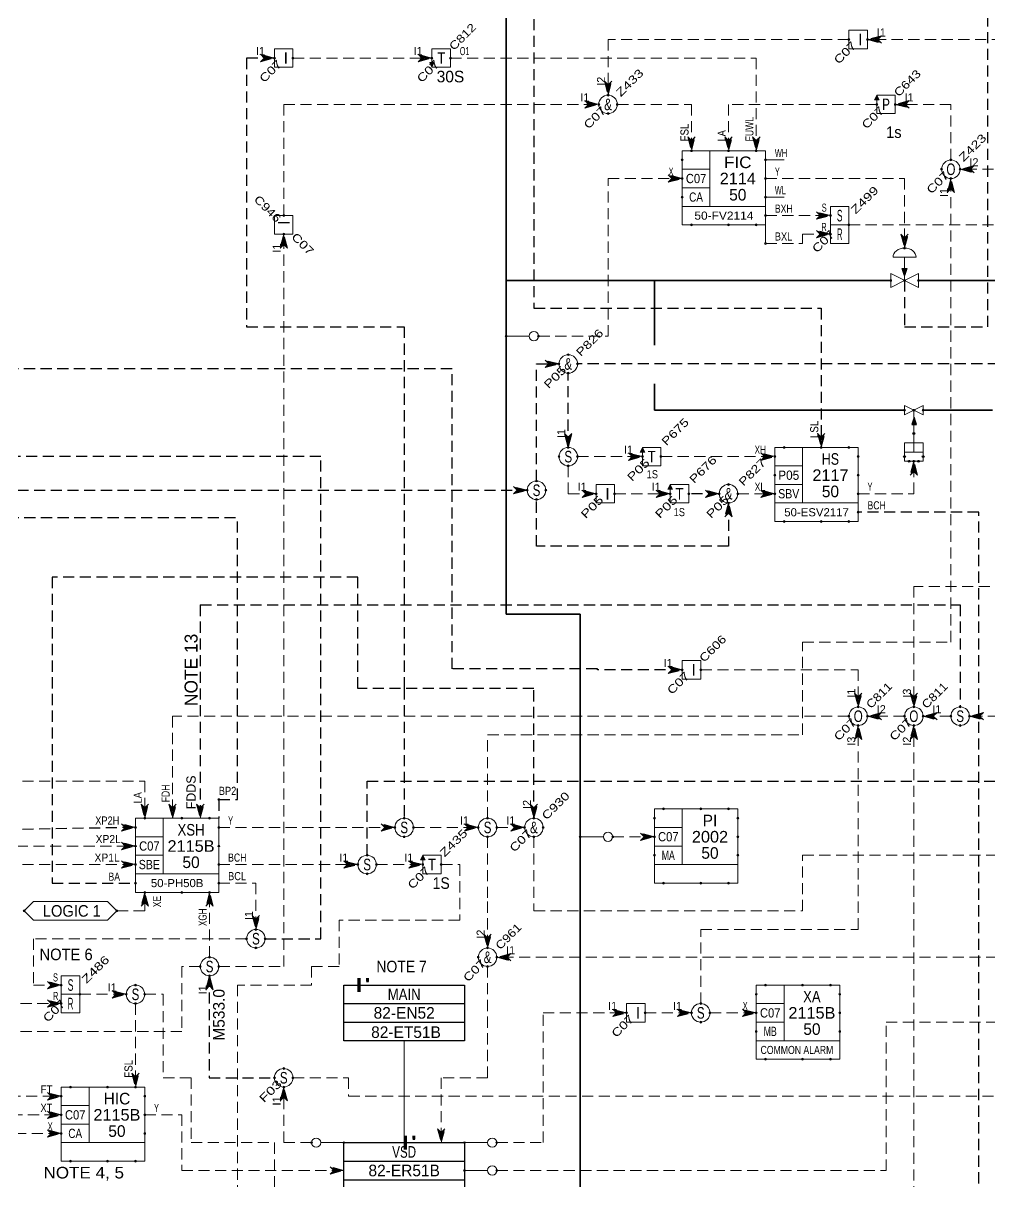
# Model space of a CAD drawing. Header units: millimetres. Extents: x 0 to 841, y 0 to 594.
# Drawn here: x 179.8 to 388.4, y 137.5 to 387.5 of the extents above; entities that cross this region are included whole.
import ezdxf
from ezdxf.enums import TextEntityAlignment as Align

# ---------------------------------------------------------------- set-up
doc = ezdxf.new("R2010")
doc.units = ezdxf.units.MM
doc.header["$LTSCALE"] = 0.8
doc.header["$PDMODE"] = 32
doc.header["$PDSIZE"] = 0.4
doc.linetypes.add('MEDIUM_DASHED', pattern=[4.5, 3, -1.5])
for name, color, linetype, lineweight in [('12', 7, 'Continuous', 13), ('14', 7, 'MEDIUM_DASHED', 25), ('18', 7, 'Continuous', 13), ('34', 7, 'Continuous', 25), ('40', 7, 'Continuous', 13), ('46', 7, 'MEDIUM_DASHED', 13), ('47', 7, 'Continuous', 13), ('48', 7, 'Continuous', 13), ('50', 7, 'Continuous', 25)]:
    doc.layers.add(name, color=color, linetype=linetype, lineweight=lineweight)
doc.layers.add('45', color=7, linetype='Continuous')

msp = doc.modelspace()

# ---------------------------------------------------------------- linework, layer by layer
at = {"layer": '12'}
for p, q in [((254, 180), (252, 180)), ((262, 146), (264, 146))]:
    msp.add_line(p, q, dxfattribs=at)
at = {"layer": '12', "lineweight": 25}
for p, q in [((249, 176), (275, 176)), ((249, 172), (275, 172)), ((249, 142), (275, 142)), ((249, 138), (275, 138))]:
    msp.add_line(p, q, dxfattribs=at)
for points in [[(249, 180), (275, 180), (275, 168), (249, 168)], [(249, 146), (275, 146), (275, 134), (249, 134)]]:
    msp.add_lwpolyline(points, close=True, dxfattribs=at)
at = {"layer": '14'}
for p, q in [((297.415, 296), (297.415, 312)), ((113.7402, 286.7449), (288.5606, 286.7449)), ((330, 286), (323.415, 286)), ((54, 280.8504), (226, 280.8504)), ((386, 282), (360, 282)), ((218, 262), (218, 216)), ((222, 220), (222, 216)), ((203.6, 214), (152.0157, 213.1079))]:
    msp.add_line(p, q, dxfattribs=at)
for points in [[(370, 332), (370, 322), (388, 322), (388, 408), (368, 408), (368, 432)], [(54, 392), (290, 392), (290, 326), (352, 326), (352, 296)], [(234, 380), (228, 380), (228, 322)], [(228, 322), (262, 322), (262, 244)], [(322, 248), (303.6945, 248), (303.6945, 248.2205), (272.3307, 248.2205), (272.3307, 312.9646), (54, 312.9646)], [(290.5606, 288.7449), (290.5606, 314), (295.415, 314)], [(446, 158), (446, 192), (416, 192), (412, 192), (412, 314), (299.415, 314)], [(232, 190), (244, 190), (244, 294), (54, 294)], [(332, 284), (332, 274.6937), (290.5606, 274.6937), (290.5606, 284.7449)], [(160, 100), (160, 38), (314, 38), (314, 76), (386, 76), (386, 282)], [(222, 220), (226, 220), (226, 280.8504)], [(252, 268), (186, 268), (186, 202), (204, 202)], [(290, 216), (290, 244), (252, 244), (252, 268)], [(218, 262), (382, 262), (382, 240)], [(262, 244), (262, 244), (262, 216)], [(254, 208), (254, 224), (410, 224)], [(219.9079, 182.0024), (219.9079, 160), (234, 160)]]:
    msp.add_lwpolyline(points, dxfattribs=at)
at = {"layer": '18'}
msp.add_line((262, 146), (262, 168), dxfattribs=at)
msp.add_line((262, 146), (262, 168), dxfattribs=at)
at = {"layer": '34'}
for points in [[(297.415, 296), (298.215, 299), (297.415, 298.2), (296.615, 299)], [(297.415, 296.4), (298.015, 298.6), (297.415, 298), (296.815, 298.6)], [(297.415, 296.8), (297.815, 298.2), (297.415, 297.8), (297.015, 298.2)], [(297.415, 297.2), (297.615, 297.8), (297.415, 297.6), (297.215, 297.8)], [(220, 182), (219.2, 179), (220, 179.8), (220.8, 179)], [(220, 181.6), (219.4, 179.4), (220, 180), (220.6, 179.4)], [(220, 181.2), (219.6, 179.8), (220, 180.2), (220.4, 179.8)], [(220, 180.8), (219.8, 180.2), (220, 180.4), (220.2, 180.2)]]:
    msp.add_lwpolyline(points, close=True, dxfattribs=at)
at = {"layer": '40', "lineweight": 35}
for p, q in [((284, 320), (284, 404.0795)), ((284, 332), (367, 332)), ((316, 332), (316, 318.0488)), ((373, 332), (404, 332)), ((284, 260), (284, 320)), ((316, 309.7126), (316, 304)), ((316, 304), (370, 304)), ((374, 304), (389, 304)), ((300, 260), (284, 260)), ((300, 100), (300, 260))]:
    msp.add_line(p, q, dxfattribs=at)
at = {"layer": '46', "linetype": 'Continuous'}
for p, q in [((340, 358), (344, 358)), ((340, 350), (344, 350))]:
    msp.add_line(p, q, dxfattribs=at)
at = {"layer": '46'}
for p, q in [((380, 238), (374, 238)), ((412, 238), (384, 238))]:
    msp.add_line(p, q, dxfattribs=at)
for points in [[(358, 384), (306, 384), (306, 372), (306.8, 375), (306, 374.2), (305.2, 375), (306, 372)], [(358, 344), (448, 344), (448, 382), (476, 382), (476, 382), (592, 382), (589, 382.8), (589.8, 382), (589, 381.2), (592, 382)], [(402, 358), (402, 384), (362, 384), (365, 383.2), (364.2, 384), (365, 384.8), (362, 384)], [(238, 380), (268, 380), (265, 380.8), (265.8, 380), (265, 379.2), (268, 380)], [(272, 380), (338, 380), (338, 360), (338.8, 363), (338, 362.2), (337.2, 363), (338, 360)], [(236, 346), (236, 370), (304, 370), (301, 370.8), (301.8, 370), (301, 369.2), (304, 370)], [(308, 370), (324, 370), (324, 360), (324.8, 363), (324, 362.2), (323.2, 363), (324, 360)], [(364, 370), (332, 370), (332, 360), (332.8, 363), (332, 362.2), (331.2, 363), (332, 360)], [(380, 358), (380, 370), (368, 370), (371, 369.2), (370.2, 370), (371, 370.8), (368, 370)], [(400, 356), (382, 356), (385, 355.2), (384.2, 356), (385, 356.8), (382, 356)], [(280, 216), (280, 234), (348, 234), (348, 254), (380, 254), (380, 354), (379.2, 351), (380, 351.8), (380.8, 351), (380, 354)], [(291, 320), (306, 320), (306, 354), (322, 354), (319, 354.8), (319.8, 354), (319, 353.2), (322, 354)], [(340, 354), (370, 354), (370, 339), (370.8, 342), (370, 341.2), (369.2, 342), (370, 339)], [(340, 346), (354, 346), (351, 346.8), (351.8, 346), (351, 345.2), (354, 346)], [(340, 340), (348, 340), (348, 342), (354, 342), (351, 342.8), (351.8, 342), (351, 341.2), (354, 342)], [(222, 184), (236, 184), (236, 342), (235.2, 339), (236, 339.8), (236.8, 339), (236, 342)], [(299.415, 294), (313.415, 294), (310.415, 294.8), (311.215, 294), (310.415, 293.2), (313.415, 294)], [(317.415, 294), (342, 294), (339, 294.8), (339.8, 294), (339, 293.2), (342, 294)], [(360, 286), (372, 286), (372, 293), (371.2, 290), (372, 290.8), (372.8, 290), (372, 293)], [(297.415, 292), (297.415, 286), (303.415, 286), (300.415, 286.8), (301.215, 286), (300.415, 285.2), (303.415, 286)], [(307.415, 286), (319.415, 286), (316.415, 286.8), (317.215, 286), (316.415, 285.2), (319.415, 286)], [(334, 286), (342, 286), (339, 286.8), (339.8, 286), (339, 285.2), (342, 286)], [(410, 266), (372, 266), (372, 240)], [(326, 248), (360, 248), (360, 240), (360.8, 243), (360, 242.2), (359.2, 243), (360, 240)], [(206, 178), (210, 178), (210, 160), (216, 160), (216, 146), (234, 146), (234, 122), (294, 122), (294, 122), (394, 122), (394, 246), (393.2, 243), (394, 243.8), (394.8, 243), (394, 246)], [(358, 238), (212, 238), (212, 216), (212.8, 219), (212, 218.2), (211.2, 219), (212, 216)], [(370, 238), (362, 238), (365, 237.2), (364.2, 238), (365, 238.8), (362, 238)], [(326, 176), (326, 192), (360, 192), (360, 236), (359.2, 233), (360, 233.8), (360.8, 233), (360, 236)], [(337, 91), (372, 91), (372, 236), (371.2, 233), (372, 233.8), (372.8, 233), (372, 236)], [(158, 198), (158, 224), (206, 224), (206, 216), (206.8, 219), (206, 218.2), (205.2, 219), (206, 216)], [(218, 184), (214, 184), (214, 170), (128, 170), (128, 214), (104.6882, 214), (107.6882, 213.2), (106.8882, 214), (107.6882, 214.8), (104.6882, 214)], [(222, 214), (260, 214), (257, 214.8), (257.8, 214), (257, 213.2), (260, 214)], [(264, 214), (278, 214), (275, 214.8), (275.8, 214), (275, 213.2), (278, 214)], [(282, 214), (288, 214), (285, 214.8), (285.8, 214), (285, 213.2), (288, 214)], [(307, 212), (316, 212), (313, 212.8), (313.8, 212), (313, 211.2), (316, 212)], [(156, 164), (164, 164), (164, 210), (204, 210), (201, 210.8), (201.8, 210), (201, 209.2), (204, 210)], [(280, 212), (280, 198), (280, 198), (280, 188), (280.8, 191), (280, 190.2), (279.2, 191), (280, 188)], [(290, 212), (290, 196), (348, 196), (348, 208), (410, 208)], [(270, 206), (274, 206), (274, 194), (248, 194), (248, 184), (242, 184), (242, 180), (226, 180), (226, 130), (176, 130), (176, 124), (148, 124), (148, 176), (168, 176), (165, 176.8), (165.8, 176), (165, 175.2), (168, 176)], [(160, 196), (176, 196), (176, 206), (204, 206), (201, 206.8), (201.8, 206), (201, 205.2), (204, 206)], [(222, 206), (252, 206), (249, 206.8), (249.8, 206), (249, 205.2), (252, 206)], [(256, 206), (266, 206), (263, 206.8), (263.8, 206), (263, 205.2), (266, 206)], [(200, 196), (206, 196), (206, 200), (205.2, 197), (206, 197.8), (206.8, 197), (206, 200)], [(220, 186), (220, 200), (219.2, 197), (220, 197.8), (220.8, 197), (220, 200)], [(222, 202), (230, 202), (230, 192), (230.8, 195), (230, 194.2), (229.2, 195), (230, 192)], [(228, 190), (182, 190), (182, 180), (188, 180), (185, 180.8), (185.8, 180), (185, 179.2), (188, 180)], [(462, 186), (282, 186), (285, 185.2), (284.2, 186), (285, 186.8), (282, 186)], [(280, 184), (280, 160), (270, 160), (270, 146), (270.8, 149), (270, 148.2), (269.2, 149), (270, 146)], [(192, 178), (202, 178), (199, 178.8), (199.8, 178), (199, 177.2), (202, 178)], [(172, 176), (188, 176), (185, 176.8), (185.8, 176), (185, 175.2), (188, 176)], [(204, 176), (204, 158), (204.8, 161), (204, 160.2), (203.2, 161), (204, 158)], [(282, 146), (292, 146), (292, 174), (310, 174), (307, 174.8), (307.8, 174), (307, 173.2), (310, 174)], [(282, 140), (366, 140), (366, 172), (402, 172), (399, 172.8), (399.8, 172), (399, 171.2), (402, 172)], [(314, 174), (324, 174), (321, 174.8), (321.8, 174), (321, 173.2), (324, 174)], [(328, 174), (338, 174), (335, 174.8), (335.8, 174), (335, 173.2), (338, 174)], [(238, 160), (250, 160), (250, 156), (444, 156), (441, 156.8), (441.8, 156), (441, 155.2), (444, 156)], [(242, 146), (236, 146), (236, 158), (235.2, 155), (236, 155.8), (236.8, 155), (236, 158)], [(166, 150), (166, 156), (188, 156)], [(228, 58), (228, 74), (170, 74), (170, 152), (188, 152)], [(206, 152), (214, 152), (214, 140), (249, 140), (246, 140.8), (246.8, 140), (246, 139.2), (249, 140)], [(242, 136), (178, 136), (178, 148), (188, 148), (185, 148.8), (185.8, 148), (185, 147.2), (188, 148)]]:
    msp.add_lwpolyline(points, dxfattribs=at)
for points in [[(362.4, 384), (364.6, 383.4), (364, 384), (364.6, 384.6)], [(362.8, 384), (364.2, 383.6), (363.8, 384), (364.2, 384.4)], [(363.2, 384), (363.8, 383.8), (363.6, 384), (363.8, 384.2)], [(234, 380), (231, 380.8), (231.8, 380), (231, 379.2)], [(233.6, 380), (231.4, 380.6), (232, 380), (231.4, 379.4)], [(233.2, 380), (231.8, 380.4), (232.2, 380), (231.8, 379.6)], [(232.8, 380), (232.2, 380.2), (232.4, 380), (232.2, 379.8)], [(267.6, 380), (265.4, 380.6), (266, 380), (265.4, 379.4)], [(267.2, 380), (265.8, 380.4), (266.2, 380), (265.8, 379.6)], [(266.8, 380), (266.2, 380.2), (266.4, 380), (266.2, 379.8)], [(306, 372.4), (306.6, 374.6), (306, 374), (305.4, 374.6)], [(306, 372.8), (306.4, 374.2), (306, 373.8), (305.6, 374.2)], [(306, 373.2), (306.2, 373.8), (306, 373.6), (305.8, 373.8)], [(303.6, 370), (301.4, 370.6), (302, 370), (301.4, 369.4)], [(303.2, 370), (301.8, 370.4), (302.2, 370), (301.8, 369.6)], [(302.8, 370), (302.2, 370.2), (302.4, 370), (302.2, 369.8)], [(368.4, 370), (370.6, 369.4), (370, 370), (370.6, 370.6)], [(368.8, 370), (370.2, 369.6), (369.8, 370), (370.2, 370.4)], [(369.2, 370), (369.8, 369.8), (369.6, 370), (369.8, 370.2)], [(324, 360.4), (324.6, 362.6), (324, 362), (323.4, 362.6)], [(332, 360.4), (332.6, 362.6), (332, 362), (331.4, 362.6)], [(338, 360.4), (338.6, 362.6), (338, 362), (337.4, 362.6)], [(324, 360.8), (324.4, 362.2), (324, 361.8), (323.6, 362.2)], [(324, 361.2), (324.2, 361.8), (324, 361.6), (323.8, 361.8)], [(332, 360.8), (332.4, 362.2), (332, 361.8), (331.6, 362.2)], [(332, 361.2), (332.2, 361.8), (332, 361.6), (331.8, 361.8)], [(338, 360.8), (338.4, 362.2), (338, 361.8), (337.6, 362.2)], [(338, 361.2), (338.2, 361.8), (338, 361.6), (337.8, 361.8)], [(382.4, 356), (384.6, 355.4), (384, 356), (384.6, 356.6)], [(382.8, 356), (384.2, 355.6), (383.8, 356), (384.2, 356.4)], [(383.2, 356), (383.8, 355.8), (383.6, 356), (383.8, 356.2)], [(321.6, 354), (319.4, 354.6), (320, 354), (319.4, 353.4)], [(321.2, 354), (319.8, 354.4), (320.2, 354), (319.8, 353.6)], [(320.8, 354), (320.2, 354.2), (320.4, 354), (320.2, 353.8)], [(380, 353.6), (379.4, 351.4), (380, 352), (380.6, 351.4)], [(380, 353.2), (379.6, 351.8), (380, 352.2), (380.4, 351.8)], [(380, 352.8), (379.8, 352.2), (380, 352.4), (380.2, 352.2)], [(353.6, 346), (351.4, 346.6), (352, 346), (351.4, 345.4)], [(353.2, 346), (351.8, 346.4), (352.2, 346), (351.8, 345.6)], [(352.8, 346), (352.2, 346.2), (352.4, 346), (352.2, 345.8)], [(353.6, 342), (351.4, 342.6), (352, 342), (351.4, 341.4)], [(236, 341.6), (235.4, 339.4), (236, 340), (236.6, 339.4)], [(236, 341.2), (235.6, 339.8), (236, 340.2), (236.4, 339.8)], [(236, 340.8), (235.8, 340.2), (236, 340.4), (236.2, 340.2)], [(353.2, 342), (351.8, 342.4), (352.2, 342), (351.8, 341.6)], [(352.8, 342), (352.2, 342.2), (352.4, 342), (352.2, 341.8)], [(370, 339.4), (370.6, 341.6), (370, 341), (369.4, 341.6)], [(370, 339.8), (370.4, 341.2), (370, 340.8), (369.6, 341.2)], [(370, 340.2), (370.2, 340.8), (370, 340.6), (369.8, 340.8)], [(295.415, 314), (292.415, 314.8), (293.215, 314), (292.415, 313.2)], [(295.015, 314), (292.815, 314.6), (293.415, 314), (292.815, 313.4)], [(294.615, 314), (293.215, 314.4), (293.615, 314), (293.215, 313.6)], [(294.215, 314), (293.615, 314.2), (293.815, 314), (293.615, 313.8)], [(352, 296), (352.8, 299), (352, 298.2), (351.2, 299)], [(352, 296.4), (352.6, 298.6), (352, 298), (351.4, 298.6)], [(352, 296.8), (352.4, 298.2), (352, 297.8), (351.6, 298.2)], [(352, 297.2), (352.2, 297.8), (352, 297.6), (351.8, 297.8)], [(313.015, 294), (310.815, 294.6), (311.415, 294), (310.815, 293.4)], [(312.615, 294), (311.215, 294.4), (311.615, 294), (311.215, 293.6)], [(312.215, 294), (311.615, 294.2), (311.815, 294), (311.615, 293.8)], [(341.6, 294), (339.4, 294.6), (340, 294), (339.4, 293.4)], [(341.2, 294), (339.8, 294.4), (340.2, 294), (339.8, 293.6)], [(340.8, 294), (340.2, 294.2), (340.4, 294), (340.2, 293.8)], [(372, 292.6), (371.4, 290.4), (372, 291), (372.6, 290.4)], [(372, 292.2), (371.6, 290.8), (372, 291.2), (372.4, 290.8)], [(372, 291.8), (371.8, 291.2), (372, 291.4), (372.2, 291.2)], [(288.5606, 286.7449), (285.5606, 287.5449), (286.3606, 286.7449), (285.5606, 285.9449)], [(288.1606, 286.7449), (285.9606, 287.3449), (286.5606, 286.7449), (285.9606, 286.1449)], [(287.7606, 286.7449), (286.3606, 287.1449), (286.7606, 286.7449), (286.3606, 286.3449)], [(287.3606, 286.7449), (286.7606, 286.9449), (286.9606, 286.7449), (286.7606, 286.5449)], [(303.015, 286), (300.815, 286.6), (301.415, 286), (300.815, 285.4)], [(302.615, 286), (301.215, 286.4), (301.615, 286), (301.215, 285.6)], [(302.215, 286), (301.615, 286.2), (301.815, 286), (301.615, 285.8)], [(319.015, 286), (316.815, 286.6), (317.415, 286), (316.815, 285.4)], [(318.615, 286), (317.215, 286.4), (317.615, 286), (317.215, 285.6)], [(318.215, 286), (317.615, 286.2), (317.815, 286), (317.615, 285.8)], [(330, 286), (327, 286.8), (327.8, 286), (327, 285.2)], [(329.6, 286), (327.4, 286.6), (328, 286), (327.4, 285.4)], [(329.2, 286), (327.8, 286.4), (328.2, 286), (327.8, 285.6)], [(328.8, 286), (328.2, 286.2), (328.4, 286), (328.2, 285.8)], [(341.6, 286), (339.4, 286.6), (340, 286), (339.4, 285.4)], [(341.2, 286), (339.8, 286.4), (340.2, 286), (339.8, 285.6)], [(340.8, 286), (340.2, 286.2), (340.4, 286), (340.2, 285.8)], [(332, 284), (331.2, 281), (332, 281.8), (332.8, 281)], [(332, 283.6), (331.4, 281.4), (332, 282), (332.6, 281.4)], [(332, 283.2), (331.6, 281.8), (332, 282.2), (332.4, 281.8)], [(332, 282.8), (331.8, 282.2), (332, 282.4), (332.2, 282.2)], [(322, 248), (319, 248.8), (319.8, 248), (319, 247.2)], [(321.6, 248), (319.4, 248.6), (320, 248), (319.4, 247.4)], [(321.2, 248), (319.8, 248.4), (320.2, 248), (319.8, 247.6)], [(320.8, 248), (320.2, 248.2), (320.4, 248), (320.2, 247.8)], [(360, 240.4), (360.6, 242.6), (360, 242), (359.4, 242.6)], [(372, 240), (372.8, 243), (372, 242.2), (371.2, 243)], [(372, 240.4), (372.6, 242.6), (372, 242), (371.4, 242.6)], [(360, 240.8), (360.4, 242.2), (360, 241.8), (359.6, 242.2)], [(360, 241.2), (360.2, 241.8), (360, 241.6), (359.8, 241.8)], [(372, 240.8), (372.4, 242.2), (372, 241.8), (371.6, 242.2)], [(372, 241.2), (372.2, 241.8), (372, 241.6), (371.8, 241.8)], [(362.4, 238), (364.6, 237.4), (364, 238), (364.6, 238.6)], [(362.8, 238), (364.2, 237.6), (363.8, 238), (364.2, 238.4)], [(363.2, 238), (363.8, 237.8), (363.6, 238), (363.8, 238.2)], [(374, 238), (377, 237.2), (376.2, 238), (377, 238.8)], [(374.4, 238), (376.6, 237.4), (376, 238), (376.6, 238.6)], [(374.8, 238), (376.2, 237.6), (375.8, 238), (376.2, 238.4)], [(375.2, 238), (375.8, 237.8), (375.6, 238), (375.8, 238.2)], [(384, 238), (387, 237.2), (386.2, 238), (387, 238.8)], [(384.4, 238), (386.6, 237.4), (386, 238), (386.6, 238.6)], [(384.8, 238), (386.2, 237.6), (385.8, 238), (386.2, 238.4)], [(385.2, 238), (385.8, 237.8), (385.6, 238), (385.8, 238.2)], [(360, 235.6), (359.4, 233.4), (360, 234), (360.6, 233.4)], [(360, 235.2), (359.6, 233.8), (360, 234.2), (360.4, 233.8)], [(372, 235.6), (371.4, 233.4), (372, 234), (372.6, 233.4)], [(372, 235.2), (371.6, 233.8), (372, 234.2), (372.4, 233.8)], [(360, 234.8), (359.8, 234.2), (360, 234.4), (360.2, 234.2)], [(372, 234.8), (371.8, 234.2), (372, 234.4), (372.2, 234.2)], [(206, 216.4), (206.6, 218.6), (206, 218), (205.4, 218.6)], [(206, 216.8), (206.4, 218.2), (206, 217.8), (205.6, 218.2)], [(206, 217.2), (206.2, 217.8), (206, 217.6), (205.8, 217.8)], [(212, 216.4), (212.6, 218.6), (212, 218), (211.4, 218.6)], [(212, 216.8), (212.4, 218.2), (212, 217.8), (211.6, 218.2)], [(212, 217.2), (212.2, 217.8), (212, 217.6), (211.8, 217.8)], [(218, 216), (218.8, 219), (218, 218.2), (217.2, 219)], [(218, 216.4), (218.6, 218.6), (218, 218), (217.4, 218.6)], [(218, 216.8), (218.4, 218.2), (218, 217.8), (217.6, 218.2)], [(218, 217.2), (218.2, 217.8), (218, 217.6), (217.8, 217.8)], [(290, 216), (290.8, 219), (290, 218.2), (289.2, 219)], [(290, 216.4), (290.6, 218.6), (290, 218), (289.4, 218.6)], [(290, 216.8), (290.4, 218.2), (290, 217.8), (289.6, 218.2)], [(290, 217.2), (290.2, 217.8), (290, 217.6), (289.8, 217.8)], [(204, 214), (201, 214.8), (201.8, 214), (201, 213.2)], [(203.6, 214), (201.4, 214.6), (202, 214), (201.4, 213.4)], [(203.2, 214), (201.8, 214.4), (202.2, 214), (201.8, 213.6)], [(202.8, 214), (202.2, 214.2), (202.4, 214), (202.2, 213.8)], [(259.6, 214), (257.4, 214.6), (258, 214), (257.4, 213.4)], [(259.2, 214), (257.8, 214.4), (258.2, 214), (257.8, 213.6)], [(258.8, 214), (258.2, 214.2), (258.4, 214), (258.2, 213.8)], [(277.6, 214), (275.4, 214.6), (276, 214), (275.4, 213.4)], [(277.2, 214), (275.8, 214.4), (276.2, 214), (275.8, 213.6)], [(276.8, 214), (276.2, 214.2), (276.4, 214), (276.2, 213.8)], [(287.6, 214), (285.4, 214.6), (286, 214), (285.4, 213.4)], [(287.2, 214), (285.8, 214.4), (286.2, 214), (285.8, 213.6)], [(286.8, 214), (286.2, 214.2), (286.4, 214), (286.2, 213.8)], [(315.6, 212), (313.4, 212.6), (314, 212), (313.4, 211.4)], [(203.6, 210), (201.4, 210.6), (202, 210), (201.4, 209.4)], [(203.2, 210), (201.8, 210.4), (202.2, 210), (201.8, 209.6)], [(202.8, 210), (202.2, 210.2), (202.4, 210), (202.2, 209.8)], [(315.2, 212), (313.8, 212.4), (314.2, 212), (313.8, 211.6)], [(314.8, 212), (314.2, 212.2), (314.4, 212), (314.2, 211.8)], [(203.6, 206), (201.4, 206.6), (202, 206), (201.4, 205.4)], [(203.2, 206), (201.8, 206.4), (202.2, 206), (201.8, 205.6)], [(202.8, 206), (202.2, 206.2), (202.4, 206), (202.2, 205.8)], [(251.6, 206), (249.4, 206.6), (250, 206), (249.4, 205.4)], [(251.2, 206), (249.8, 206.4), (250.2, 206), (249.8, 205.6)], [(250.8, 206), (250.2, 206.2), (250.4, 206), (250.2, 205.8)], [(265.6, 206), (263.4, 206.6), (264, 206), (263.4, 205.4)], [(265.2, 206), (263.8, 206.4), (264.2, 206), (263.8, 205.6)], [(264.8, 206), (264.2, 206.2), (264.4, 206), (264.2, 205.8)], [(206, 199.6), (205.4, 197.4), (206, 198), (206.6, 197.4)], [(206, 199.2), (205.6, 197.8), (206, 198.2), (206.4, 197.8)], [(206, 198.8), (205.8, 198.2), (206, 198.4), (206.2, 198.2)], [(220, 199.6), (219.4, 197.4), (220, 198), (220.6, 197.4)], [(220, 199.2), (219.6, 197.8), (220, 198.2), (220.4, 197.8)], [(220, 198.8), (219.8, 198.2), (220, 198.4), (220.2, 198.2)], [(230, 192.4), (230.6, 194.6), (230, 194), (229.4, 194.6)], [(230, 192.8), (230.4, 194.2), (230, 193.8), (229.6, 194.2)], [(230, 193.2), (230.2, 193.8), (230, 193.6), (229.8, 193.8)], [(280, 188.4), (280.6, 190.6), (280, 190), (279.4, 190.6)], [(280, 188.8), (280.4, 190.2), (280, 189.8), (279.6, 190.2)], [(280, 189.2), (280.2, 189.8), (280, 189.6), (279.8, 189.8)], [(282.4, 186), (284.6, 185.4), (284, 186), (284.6, 186.6)], [(282.8, 186), (284.2, 185.6), (283.8, 186), (284.2, 186.4)], [(283.2, 186), (283.8, 185.8), (283.6, 186), (283.8, 186.2)], [(187.6, 180), (185.4, 180.6), (186, 180), (185.4, 179.4)], [(187.2, 180), (185.8, 180.4), (186.2, 180), (185.8, 179.6)], [(186.8, 180), (186.2, 180.2), (186.4, 180), (186.2, 179.8)], [(201.6, 178), (199.4, 178.6), (200, 178), (199.4, 177.4)], [(201.2, 178), (199.8, 178.4), (200.2, 178), (199.8, 177.6)], [(200.8, 178), (200.2, 178.2), (200.4, 178), (200.2, 177.8)], [(187.6, 176), (185.4, 176.6), (186, 176), (185.4, 175.4)], [(187.2, 176), (185.8, 176.4), (186.2, 176), (185.8, 175.6)], [(186.8, 176), (186.2, 176.2), (186.4, 176), (186.2, 175.8)], [(309.6, 174), (307.4, 174.6), (308, 174), (307.4, 173.4)], [(309.2, 174), (307.8, 174.4), (308.2, 174), (307.8, 173.6)], [(308.8, 174), (308.2, 174.2), (308.4, 174), (308.2, 173.8)], [(323.6, 174), (321.4, 174.6), (322, 174), (321.4, 173.4)], [(323.2, 174), (321.8, 174.4), (322.2, 174), (321.8, 173.6)], [(322.8, 174), (322.2, 174.2), (322.4, 174), (322.2, 173.8)], [(337.6, 174), (335.4, 174.6), (336, 174), (335.4, 173.4)], [(337.2, 174), (335.8, 174.4), (336.2, 174), (335.8, 173.6)], [(336.8, 174), (336.2, 174.2), (336.4, 174), (336.2, 173.8)], [(204, 158.4), (204.6, 160.6), (204, 160), (203.4, 160.6)], [(204, 158.8), (204.4, 160.2), (204, 159.8), (203.6, 160.2)], [(204, 159.2), (204.2, 159.8), (204, 159.6), (203.8, 159.8)], [(236, 157.6), (235.4, 155.4), (236, 156), (236.6, 155.4)], [(188, 156), (185, 156.8), (185.8, 156), (185, 155.2)], [(187.6, 156), (185.4, 156.6), (186, 156), (185.4, 155.4)], [(187.2, 156), (185.8, 156.4), (186.2, 156), (185.8, 155.6)], [(186.8, 156), (186.2, 156.2), (186.4, 156), (186.2, 155.8)], [(236, 157.2), (235.6, 155.8), (236, 156.2), (236.4, 155.8)], [(236, 156.8), (235.8, 156.2), (236, 156.4), (236.2, 156.2)], [(188, 152), (185, 152.8), (185.8, 152), (185, 151.2)], [(187.6, 152), (185.4, 152.6), (186, 152), (185.4, 151.4)], [(187.2, 152), (185.8, 152.4), (186.2, 152), (185.8, 151.6)], [(186.8, 152), (186.2, 152.2), (186.4, 152), (186.2, 151.8)], [(187.6, 148), (185.4, 148.6), (186, 148), (185.4, 147.4)], [(187.2, 148), (185.8, 148.4), (186.2, 148), (185.8, 147.6)], [(186.8, 148), (186.2, 148.2), (186.4, 148), (186.2, 147.8)], [(270, 146.4), (270.6, 148.6), (270, 148), (269.4, 148.6)], [(270, 146.8), (270.4, 148.2), (270, 147.8), (269.6, 148.2)], [(270, 147.2), (270.2, 147.8), (270, 147.6), (269.8, 147.8)], [(248.6, 140), (246.4, 140.6), (247, 140), (246.4, 139.4)], [(248.2, 140), (246.8, 140.4), (247.2, 140), (246.8, 139.6)], [(247.8, 140), (247.2, 140.2), (247.4, 140), (247.2, 139.8)]]:
    msp.add_lwpolyline(points, close=True, dxfattribs=at)
at = {"layer": '47'}
for p, q in [((367.5, 337), (372.5, 337)), ((370, 332), (370, 337)), ((284, 320), (289, 320)), ((300, 212), (305, 212)), ((249, 146), (244, 146)), ((275, 146), (280, 146)), ((275, 140), (280, 140))]:
    msp.add_line(p, q, dxfattribs=at)
for points in [[(370, 332), (373, 333.5), (373, 330.5), (367, 333.5), (367, 330.5)], [(372, 304), (370, 305), (370, 303), (374, 305), (374, 303)]]:
    msp.add_lwpolyline(points, close=True, dxfattribs=at)
for centre in [(290, 320), (306, 212), (243, 146), (281, 146), (281, 140)]:
    msp.add_circle(centre, 1, dxfattribs=at)
msp.add_ellipse((370, 337), major_axis=(2.5, 0), ratio=0.8, start_param=6.28318531, end_param=9.42477796, dxfattribs=at)
for p in [(370, 339), (367, 332), (370, 332), (373, 332), (284, 320), (291, 320), (370, 304), (372, 304), (374, 304), (300, 212), (307, 212), (242, 146), (249, 146), (275, 146), (282, 146), (275, 140), (282, 140)]:
    msp.add_point(p, dxfattribs=at)
at = {"layer": '48'}
for p, q in [((328, 360), (328, 348)), ((322, 356), (328, 356)), ((322, 352), (328, 352)), ((340, 344), (340, 340)), ((354, 344), (358, 344)), ((348, 296), (348, 284)), ((342, 292), (348, 292)), ((342, 288), (348, 288)), ((322, 218), (322, 206)), ((210, 216), (210, 204)), ((316, 214), (322, 214)), ((204, 212), (210, 212)), ((316, 210), (322, 210)), ((204, 208), (210, 208)), ((344, 180), (344, 168)), ((188, 178), (192, 178)), ((338, 176), (344, 176)), ((338, 172), (344, 172)), ((194, 158), (194, 146)), ((188, 154), (194, 154)), ((188, 150), (194, 150))]:
    msp.add_line(p, q, dxfattribs=at)
for points in [[(358, 382), (362, 382), (362, 386), (358, 386)], [(234, 378), (238, 378), (238, 382), (234, 382)], [(268, 378), (272, 378), (272, 382), (268, 382)], [(268, 378), (267.5, 379), (268.5, 379)], [(364, 372), (363.5, 371), (364.5, 371)], [(364, 368), (368, 368), (368, 372), (364, 372)], [(322, 360), (340, 360), (340, 348), (322, 348)], [(354, 348), (358, 348), (358, 340), (354, 340)], [(238, 342), (238, 346), (234, 346), (234, 342)], [(313.415, 296), (312.915, 295), (313.915, 295)], [(313.415, 292), (317.415, 292), (317.415, 296), (313.415, 296)], [(342, 296), (360, 296), (360, 284), (342, 284)], [(303.415, 284), (307.415, 284), (307.415, 288), (303.415, 288)], [(319.415, 288), (318.915, 287), (319.915, 287)], [(319.415, 284), (323.415, 284), (323.415, 288), (319.415, 288)], [(322, 246), (326, 246), (326, 250), (322, 250)], [(316, 218), (334, 218), (334, 206), (316, 206)], [(204, 216), (222, 216), (222, 204), (204, 204)], [(266, 208), (265.5, 207), (266.5, 207)], [(266, 204), (270, 204), (270, 208), (266, 208)], [(200, 196), (198, 194), (182, 194), (180, 196), (182, 198), (198, 198)], [(188, 182), (192, 182), (192, 174), (188, 174)], [(338, 180), (356, 180), (356, 168), (338, 168)], [(310, 172), (314, 172), (314, 176), (310, 176)], [(188, 158), (206, 158), (206, 146), (188, 146)]]:
    msp.add_lwpolyline(points, close=True, dxfattribs=at)
for points in [[(267.6378, 378.8976), (267.9528, 378.2677), (268.3465, 378.8976), (267.7953, 378.8189), (267.9528, 378.5039), (268.1102, 378.7402), (267.9528, 378.7402)], [(363.6378, 371.1024), (364.0315, 371.7323), (364.3465, 371.1024), (363.7953, 371.1024), (364.0315, 371.4961), (364.189, 371.1811), (363.9528, 371.1811)], [(322, 348), (322, 344), (340, 344), (340, 348)], [(313.0528, 295.1024), (313.4465, 295.7323), (313.7614, 295.1024), (313.2102, 295.1024), (313.4465, 295.4961), (313.6039, 295.1811), (313.3677, 295.1811)], [(319.0528, 287.1024), (319.4465, 287.7323), (319.7614, 287.1024), (319.2102, 287.1024), (319.4465, 287.4961), (319.6039, 287.1811), (319.3677, 287.1811)], [(342, 284), (342, 280), (360, 280), (360, 284)], [(265.6378, 207.1024), (266.0315, 207.7323), (266.3465, 207.1024), (265.7953, 207.1024), (266.0315, 207.4961), (266.189, 207.1811), (265.9528, 207.1811)], [(316, 206), (316, 202), (334, 202), (334, 206)], [(204, 204), (204, 200), (222, 200), (222, 204)], [(338, 168), (338, 164), (356, 164), (356, 168)], [(188, 146), (188, 142), (206, 142), (206, 146)]]:
    msp.add_lwpolyline(points, dxfattribs=at)
for centre in [(306, 370), (380, 356), (297.4147, 314), (297.4148, 294), (290.5607, 286.7452), (331.9999, 286), (360, 238), (372, 238), (382, 238), (262, 214), (280, 214), (290, 214), (254, 206), (230, 190), (280, 186), (220, 184), (204, 178), (326, 174), (236, 160)]:
    msp.add_circle(centre, 2, dxfattribs=at)
for p in [(358, 384), (362, 384), (234, 380), (238, 380), (268, 380), (272, 380), (304, 370), (306, 372), (308, 370), (364, 370), (368, 370), (306, 368), (324, 360), (332, 360), (338, 360), (322, 358), (340, 358), (380, 358), (378, 356), (382, 356), (322, 354), (340, 354), (380, 354), (322, 350), (340, 350), (236, 346), (340, 346), (354, 346), (324, 344), (332, 344), (338, 344), (358, 344), (236, 342), (340, 340), (354, 342), (297.415, 316), (295.415, 314), (299.415, 314), (297.415, 312), (297.415, 296), (344, 296), (352, 296), (358, 296), (295.415, 294), (299.415, 294), (313.415, 294), (317.415, 294), (342, 294), (360, 294), (297.415, 292), (342, 290), (360, 290), (290.5606, 288.7449), (332, 288), (288.5606, 286.7449), (292.5606, 286.7449), (303.415, 286), (307.415, 286), (319.415, 286), (323.415, 286), (330, 286), (334, 286), (342, 286), (360, 286), (290.5606, 284.7449), (332, 284), (344, 280), (352, 280), (358, 280), (360, 282), (322, 248), (326, 248), (360, 240), (372, 240), (382, 240), (358, 238), (362, 238), (370, 238), (374, 238), (380, 238), (384, 238), (360, 236), (372, 236), (382, 236), (222, 220), (318, 218), (326, 218), (332, 218), (206, 216), (214, 216), (220, 216), (262, 216), (280, 216), (290, 216), (316, 216), (334, 216), (204, 214), (222, 214), (260, 214), (264, 214), (278, 214), (282, 214), (288, 214), (292, 214), (204, 210), (222, 210), (262, 212), (280, 212), (290, 212), (316, 212), (334, 212), (254, 208), (316, 208), (334, 208), (204, 206), (222, 206), (252, 206), (256, 206), (266, 206), (270, 206), (254, 204), (204, 202), (206, 200), (214, 200), (220, 200), (222, 202), (318, 202), (326, 202), (332, 202), (180, 196), (200, 196), (228, 190), (230, 192), (232, 190), (230, 188), (280, 188), (220, 186), (278, 186), (282, 186), (218, 184), (222, 184), (280, 184), (188, 180), (204, 180), (220, 182), (340, 180), (348, 180), (354, 180), (192, 178), (202, 178), (206, 178), (338, 178), (356, 178), (188, 176), (204, 176), (326, 176), (310, 174), (314, 174), (324, 174), (328, 174), (338, 174), (356, 174), (326, 172), (338, 170), (356, 170), (340, 164), (348, 164), (354, 164), (234, 160), (236, 162), (238, 160), (190, 158), (198, 158), (204, 158), (236, 158), (188, 156), (206, 156), (188, 152), (206, 152), (188, 148), (206, 148), (190, 142), (198, 142), (204, 142)]:
    msp.add_point(p, dxfattribs=at)
at = {"layer": '50'}
for points in [[(369.9606, 333.0787), (369.4606, 334.5787), (370.4606, 334.5787)], [(372.0709, 302.4409), (371.5709, 300.9409), (372.5709, 300.9409)]]:
    msp.add_lwpolyline(points, close=True, dxfattribs=at)
for points in [[(370, 333.315), (369.6063, 334.4961), (370.315, 334.4961), (370, 333.5512), (369.7638, 334.4173), (370.1575, 334.4173), (370, 333.7874), (369.8425, 334.3386), (370, 334.3386), (370, 334.0236)], [(372.1102, 302.2047), (371.7165, 301.0236), (372.4252, 301.0236), (372.1102, 301.9685), (371.874, 301.1024), (372.2677, 301.1024), (372.1102, 301.7323), (371.9528, 301.1811), (372.1102, 301.1811), (372.1102, 301.4961)]]:
    msp.add_lwpolyline(points, dxfattribs=at)
at = {"layer": '50', "lineweight": 13}
msp.add_lwpolyline([(372, 304), (372, 295), (370, 295), (370, 297), (374, 297), (374, 293), (370, 293), (370, 295), (374, 295)], dxfattribs=at)
at = {"layer": '50'}
for p in [(372, 304), (372, 301), (372, 299), (370, 294), (371, 293), (372, 293), (373, 293), (374, 294)]:
    msp.add_point(p, dxfattribs=at)

# ---------------------------------------------------------------- texts
at = {"layer": '12'}
for s, width, p in [('1s', 0.95, (366, 362.7496)), ('LOGIC 1', 0.95, (184, 194.7496)), ('NOTE 7', 0.9, (256, 182.7496)), ('NOTE 4, 5', 1.1, (184.1575, 138.2772))]:
    msp.add_text(s, height=2.5, dxfattribs=dict(at, width=width)).set_placement(p)
msp.add_text('NOTE 13', height=2.8, rotation=90, dxfattribs=at).set_placement((217.4, 248), align=Align.CENTER)
for s, width, p in [('MAIN', 0.85, (262, 176.7496)), ('VSD', 0.75, (261.9921, 142.7496))]:
    msp.add_text(s, height=2.5, dxfattribs=dict(at, width=width)).set_placement(p, align=Align.CENTER)
for s, p in [('82-EN52', (262, 172.7496)), ('82-ER51B', (262, 138.7496))]:
    msp.add_text(s, height=2.5, dxfattribs=at).set_placement(p, align=Align.CENTER)
msp.add_text('82-ET51B', height=2.5, dxfattribs=at).set_placement((254.8661, 168.5921))
at = {"layer": '45'}
for s, p in [('I1', (364, 384.6252)), ('I1', (230.0157, 380.626)), ('I1', (264.0157, 380.626)), ('I1', (300.0157, 370.626)), ('I1', (370, 370.6252)), ('I2', (384, 356.6252)), ('I1', (309.4307, 294.626)), ('I1', (299.4307, 286.626)), ('I1', (315.4307, 286.626)), ('I1', (318.0157, 248.626)), ('I2', (364, 238.6252)), ('I1', (376, 238.6252)), ('I1', (274.0157, 214.626)), ('I1', (284.0157, 214.626)), ('I1', (248.0157, 206.626)), ('I1', (262.0157, 206.626)), ('I1', (284, 186.6252)), ('I1', (198.0157, 178.626)), ('I1', (306.0157, 174.626)), ('I1', (320.0157, 174.626))]:
    msp.add_text(s, height=1.75, dxfattribs=at).set_placement(p)
for s, width, p in [('O1', 0.65, (274, 380.6252)), ('WH', 0.6, (342, 358.6252)), ('X', 0.6, (319.0669, 354.626)), ('Y', 0.6, (342, 354.6252)), ('WL', 0.65, (342, 350.6252)), ('BXH', 0.8, (342, 346.6252)), ('S', 0.6, (352.1102, 346.8417)), ('R', 0.55, (352.0315, 342.6685)), ('BXL', 0.85, (342, 340.6252)), ('XH', 0.75, (337.6378, 294.626)), ('1S', 0.85, (314.3346, 289.3213)), ('XL', 0.8, (337.6378, 286.626)), ('Y', 0.6, (362, 286.6252)), ('1S', 0.85, (320.1614, 281.1598)), ('BCH', 0.8, (362, 282.6252)), ('BP2', 0.85, (222, 221.0244)), ('XP2H', 0.85, (195.3228, 214.626)), ('Y', 0.6, (224, 214.6252)), ('XP2L', 0.95, (195.4016, 210.626)), ('XP1L', 0.95, (195.1654, 206.626)), ('BCH', 0.8, (224, 206.6252)), ('BA', 0.8, (198.1732, 202.511)), ('BCL', 0.85, (224, 202.6252)), ('S', 0.6, (186.2047, 180.7787)), ('R', 0.55, (186.2047, 176.763)), ('X', 0.6, (335.0669, 174.626)), ('FT', 0.9, (183.5079, 156.626)), ('XT', 0.85, (183.5079, 152.626)), ('Y', 0.6, (208, 152.6252)), ('X', 0.6, (185.0669, 148.626))]:
    msp.add_text(s, height=1.75, dxfattribs=dict(at, width=width)).set_placement(p)
for s, p in [('I2', (305.3748, 374)), ('I1', (379.374, 350.0157)), ('I1', (235.374, 338.0157)), ('I1', (296.7898, 298)), ('I1', (359.3748, 242)), ('I3', (371.3748, 242)), ('I3', (359.374, 231.6378)), ('I2', (371.374, 231.6378)), ('I2', (289.3748, 218)), ('I1', (229.3748, 194)), ('I2', (279.3748, 190)), ('I1', (219.374, 178.0157)), ('I1', (235.374, 154.0157))]:
    msp.add_text(s, height=1.75, rotation=90, dxfattribs=at).set_placement(p)
for s, width, p in [('FSL', 0.9, (323.3748, 362)), ('FUWL', 0.8, (337.3748, 362)), ('LA', 0.85, (331.3748, 362)), ('LSL', 0.9, (351.3748, 298)), ('FDH', 0.8, (211.3748, 219.4173)), ('LA', 0.85, (205.3748, 219.1811)), ('XE', 0.8, (209.5205, 196.7717)), ('XGH', 0.75, (219.374, 192.7323)), ('FSL', 0.9, (203.3748, 160))]:
    msp.add_text(s, height=1.75, rotation=90, dxfattribs=dict(at, width=width)).set_placement(p)
at = {"layer": '46'}
for s, height, p in [('FDDS', 2, (217.0031, 217.9307)), ('M533.0', 2.5, (223.2504, 168))]:
    msp.add_text(s, height=height, rotation=90, dxfattribs=at).set_placement(p)
at = {"layer": '46', "width": 0.95}
msp.add_text('NOTE 6', height=2.5, dxfattribs=at).set_placement((183.2913, 185.3638))
at = {"layer": '46', "width": 1.95}
for p in [(253, 178.5), (263, 144.5)]:
    msp.add_text("I'", height=3, dxfattribs=at).set_placement(p, align=Align.CENTER)
at = {"layer": '48'}
for s, width, p in [('S', 0.55, (355.9921, 344.7496)), ('R', 0.5, (356, 340.7496)), ('S', 0.55, (189.9921, 178.7496)), ('R', 0.5, (190, 174.7496))]:
    msp.add_text(s, height=2.5, dxfattribs=dict(at, width=width)).set_placement(p, align=Align.CENTER)
at = {"layer": '50'}
for s, rotation, width, p in [('C812', 45, 1.25, (272.7402, 381.5024)), ('Z433', 45, 1.35, (308.7402, 371.5024)), ('C643', 45, 1.25, (368.7402, 371.5024)), ('Z423', 45, 1.35, (382.7402, 357.5024)), ('C946', 315, 1.25, (229.4346, 349.3276)), ('Z499', 45, 1.35, (359.4472, 346.2094)), ('P675', 45, 1.3, (318.5921, 296.2307)), ('P676', 45, 1.3, (324.5913, 288.0858)), ('P827', 45, 1.3, (335.2268, 287.5024)), ('C606', 45, 1.25, (326.7402, 249.5024)), ('C811', 45, 1.2, (362.7402, 239.5024)), ('C811', 45, 1.2, (374.7402, 239.5024)), ('C930', 45, 1.3, (292.7402, 215.5024)), ('Z435', 45, 1.35, (270.7402, 207.5024)), ('C961', 45, 1.2, (282.7402, 187.5024)), ('Z486', 45, 1.35, (193.4472, 180.2094))]:
    msp.add_text(s, height=1.75, rotation=rotation, dxfattribs=dict(at, width=width)).set_placement(p)
for s, p in [('I', (360.4604, 382.7496)), ('I', (236.4604, 378.7496)), ('30S', (271.9913, 374.7496)), ('50', (334, 349.2496)), ('50', (354, 285.2496)), ('I', (305.8753, 284.7496)), ('I', (324.4604, 246.7496)), ('PI', (327.9996, 214.2496)), ('50', (216, 205.2496)), ('50', (328, 207.2496)), ('I', (312.4604, 172.7496)), ('50', (350, 169.2496)), ('HIC', (200.0004, 154.2496)), ('50', (200, 147.2496))]:
    msp.add_text(s, height=2.5, dxfattribs=at).set_placement(p, align=Align.CENTER)
for s, rotation, width, p in [('C07', 45, 1.3, (359.7345, 382.4975)), ('C07', 45, 1.3, (235.7345, 378.4975)), ('C07', 45, 1.3, (269.7345, 378.4975)), ('C07', 45, 1.3, (305.7345, 368.4975)), ('C07', 45, 1.3, (365.7345, 368.4975)), ('C07', 45, 1.3, (379.7345, 354.4975)), ('C07', 45, 1.3, (355.0274, 341.7904)), ('C07', 315, 1.3, (241.4613, 337.3001)), ('P826', 45, 1.3, (305.1495, 320.4975)), ('P05', 45, 1.35, (297.1495, 312.4975)), ('P05', 45, 1.35, (315.1495, 292.4975)), ('P05', 45, 1.35, (305.1495, 284.4975)), ('P05', 45, 1.35, (321.1495, 284.4975)), ('P05', 45, 1.35, (332.2211, 284.4975)), ('C07', 45, 1.3, (323.7345, 246.4975)), ('C07', 45, 1.3, (359.7345, 236.4975)), ('C07', 45, 1.3, (371.7345, 236.4975)), ('C07', 45, 1.3, (289.7345, 212.4975)), ('C07', 45, 1.3, (267.7345, 204.4975)), ('C07', 45, 1.3, (279.7345, 184.4975)), ('C07', 45, 1.3, (189.0274, 175.7904)), ('C07', 45, 1.3, (311.7345, 172.4975)), ('F03', 45, 1.4, (235.7345, 158.4975))]:
    msp.add_text(s, height=1.75, rotation=rotation, dxfattribs=dict(at, width=width)).set_placement(p, align=Align.RIGHT)
for s, height, width, p in [('T', 2.5, 0.85, (270, 378.7496)), ('&', 2.5, 0.75, (305.9996, 368.7496)), ('P', 2.5, 0.75, (366, 368.7496)), ('FIC', 2.5, 1.1, (334.0004, 356.2496)), ('C07', 2, 0.9, (325, 353)), ('2114', 2.5, 1.05, (334, 352.7496)), ('O', 2.5, 0.75, (380, 354.7496)), ('CA', 2, 0.8, (324.9929, 349)), ('50-FV2114', 1.75, 1.1, (331, 345.1252)), ('&', 2.5, 0.75, (297.4154, 312.7496)), ('S', 2.5, 0.75, (297.415, 292.7496)), ('T', 2.5, 0.85, (315.415, 292.7496)), ('HS', 2.5, 0.8, (353.9909, 292.2496)), ('P05', 2, 0.95, (345, 289)), ('2117', 2.5, 1.05, (354, 288.7496)), ('S', 2.5, 0.75, (290.5606, 285.4945)), ('T', 2.5, 0.85, (321.415, 284.7496)), ('&', 2.5, 0.75, (332.0004, 284.7496)), ('SBV', 2, 0.85, (344.9933, 285)), ('50-ESV2117', 1.75, 1.05, (351, 281.1252)), ('O', 2.5, 0.75, (360, 236.7496)), ('O', 2.5, 0.75, (372, 236.7496)), ('S', 2.5, 0.75, (382, 236.7496)), ('S', 2.5, 0.75, (262, 212.7496)), ('S', 2.5, 0.75, (280, 212.7496)), ('&', 2.5, 0.75, (289.9988, 212.7496)), ('XSH', 2.5, 0.85, (216, 212.2496)), ('C07', 2, 0.9, (319, 211)), ('2002', 2.5, 1.05, (328, 210.7496)), ('C07', 2, 0.9, (207, 209)), ('2115B', 2.5, 1.05, (216, 208.7496)), ('MA', 2, 0.7, (318.9929, 207)), ('SBE', 2, 0.85, (206.9996, 205)), ('S', 2.5, 0.75, (254, 204.7496)), ('T', 2.5, 0.85, (268, 204.7496)), ('50-PH50B', 1.75, 1.05, (213, 201.1252)), ('1S', 2.5, 0.9, (269.9909, 200.7496)), ('S', 2.5, 0.75, (230, 188.7496)), ('S', 2.5, 0.75, (220, 182.7496)), ('&', 2.5, 0.75, (279.9988, 184.7496)), ('S', 2.5, 0.75, (204, 176.7496)), ('XA', 2.5, 0.85, (349.9913, 176.2496)), ('S', 2.5, 0.75, (326, 172.7496)), ('C07', 2, 0.9, (341, 173)), ('2115B', 2.5, 1.05, (350, 172.7496)), ('MB', 2, 0.7, (341, 169)), ('COMMON ALARM', 1.75, 0.8, (346.7654, 165.1252)), ('S', 2.5, 0.75, (236, 158.7496)), ('C07', 2, 0.9, (191, 151)), ('2115B', 2.5, 1.05, (200, 150.7496)), ('CA', 2, 0.8, (190.9929, 147))]:
    msp.add_text(s, height=height, dxfattribs=dict(at, width=width)).set_placement(p, align=Align.CENTER)
msp.add_text('I', height=2.5, rotation=90, dxfattribs=at).set_placement((237.2504, 344.4604), align=Align.CENTER)

doc.saveas('drawing.dxf')
